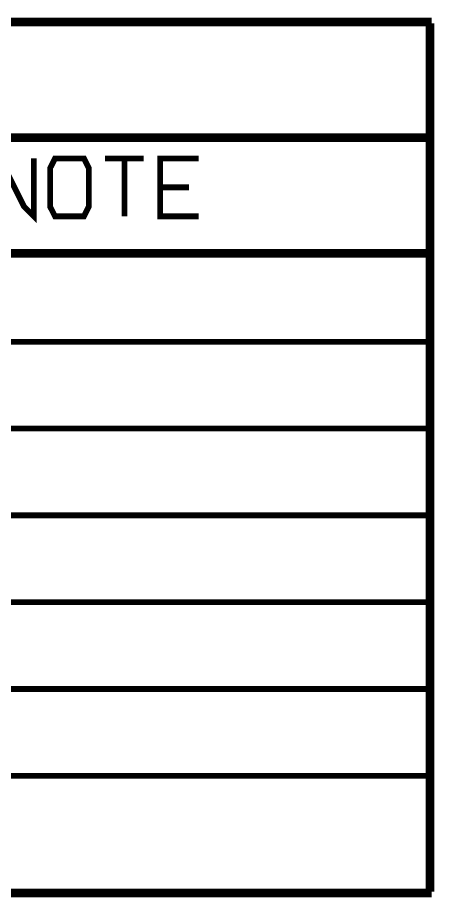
# Model space of a CAD drawing. Extents: x -1 to 119, y -42 to 51.
# Drawn here: x 76.58 to 94.87, y -42.35 to -3.75 of the extents above; entities that cross this region are included whole.
import ezdxf

# ---------------------------------------------------------------- set-up
doc = ezdxf.new("R2010")
doc.units = 0
doc.header["$MEASUREMENT"] = 0
doc.layers.add('22-304-0_DRD', color=7, linetype='CONTINUOUS')

msp = doc.modelspace()

# ---------------------------------------------------------------- linework, layer by layer
at = {"layer": '22-304-0_DRD', "const_width": 0.254}
for points in [[(94.742, -3.8735), (-0.127, -3.8735)], [(94.615, -4.0005), (0, -4.0005)], [(94.615, -42.1005), (94.615, -4.0005)], [(94.742, -42.1005), (94.742, -4.0005)], [(94.615, -8.9535), (0, -8.9535)], [(94.615, -9.0805), (0, -9.0805)], [(77.28966, -9.92632), (77.28966, -12.46632), (76.86548, -12.04214), (76.01966, -10.3505), (75.59548, -9.92632), (75.59548, -12.46632)], [(78.22184, -12.46632), (78.00848, -12.04214), (78.00848, -10.3505), (78.22184, -9.92632), (79.49184, -9.92632), (79.70266, -10.3505), (79.70266, -12.04214), (79.49184, -12.46632), (78.22184, -12.46632)], [(82.11566, -9.92632), (80.42148, -9.92632)], [(81.26984, -12.46632), (81.26984, -9.92632)], [(84.52866, -12.46632), (82.83448, -12.46632), (82.83448, -9.92632), (84.52866, -9.92632)], [(84.10448, -11.19632), (82.83448, -11.19632)], [(94.615, -14.0335), (0, -14.0335)], [(94.615, -14.1605), (0, -14.1605)], [(94.615, -17.9705), (0, -17.9705)], [(94.615, -21.7805), (0, -21.7805)], [(94.615, -25.5905), (0, -25.5905)], [(94.615, -29.4005), (0, -29.4005)], [(94.615, -33.2105), (0, -33.2105)], [(94.615, -37.0205), (0, -37.0205)], [(94.615, -42.1005), (0, -42.1005)], [(94.742, -42.2275), (-0.127, -42.2275)]]:
    msp.add_lwpolyline(points, dxfattribs=at)

doc.saveas('drawing.dxf')
